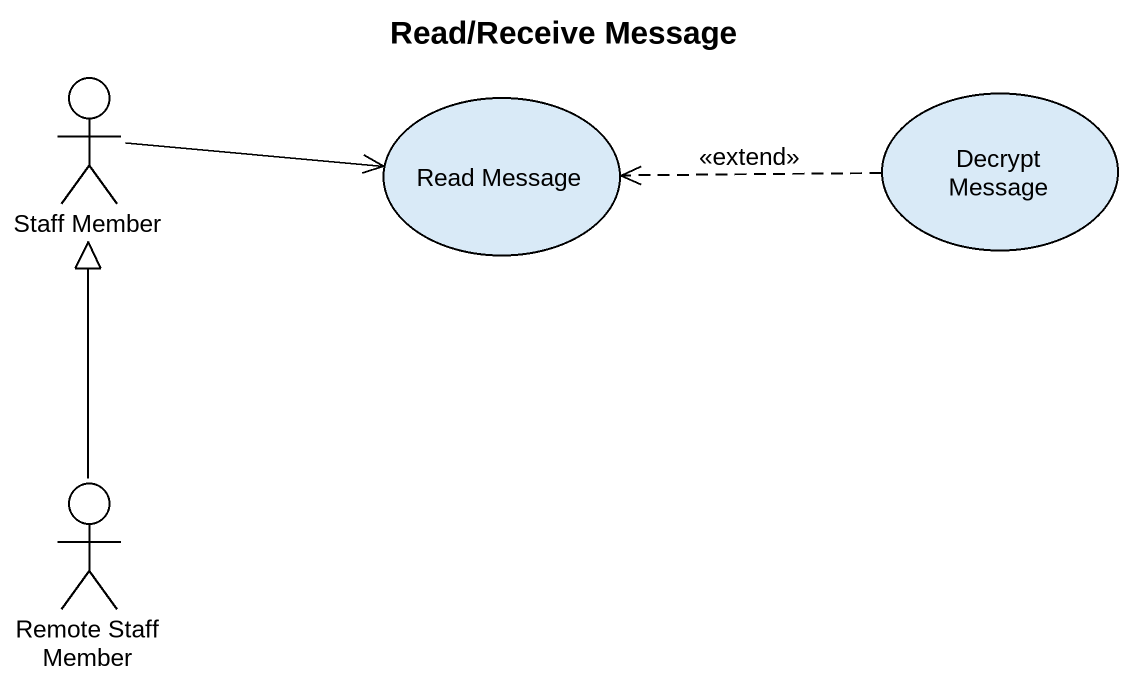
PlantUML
@startuml
title Read/Receive Message
actor "Staff Member" as Staff_Member
usecase "Read Message" as Read_Message
usecase "Decrypt Message" as Decrypt_Message
actor "Remote Staff Member" as Remote_Staff_Member
Staff_Member -right-> Read_Message
Decrypt_Message .left.> Read_Message : <<extend>>
Remote_Staff_Member -up-|> Staff_Member
@enduml
